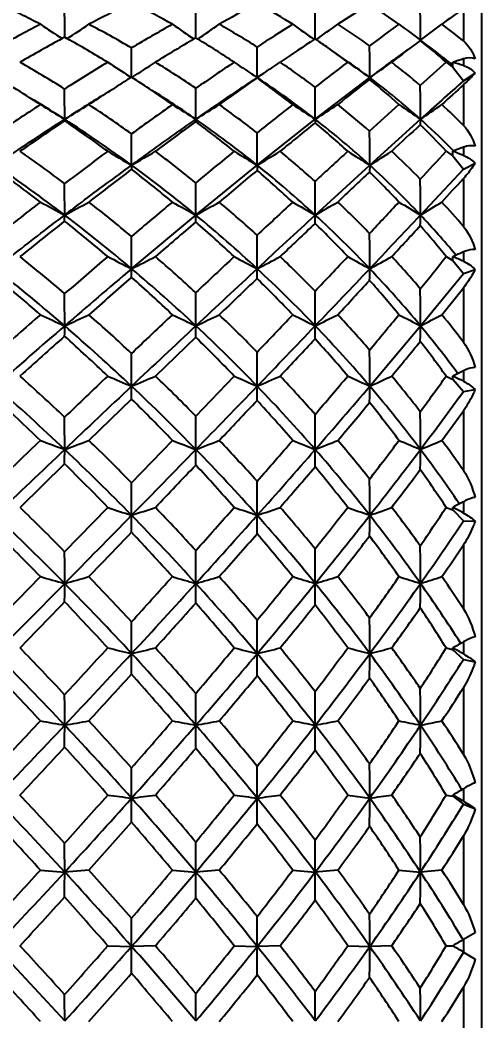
# Model space of a CAD drawing. Header units: millimetres. Extents: x 13495 to 14291, y -4366 to -3315.
# Drawn here: x 13906.61 to 13908.525, y -3995.371 to -3991.225 of the extents above; entities that cross this region are included whole.
import ezdxf

# ---------------------------------------------------------------- set-up
doc = ezdxf.new("R2010")
doc.units = ezdxf.units.MM
doc.header["$LTSCALE"] = 0.1
doc.layers.add('1', color=7, linetype='Continuous')
doc.layers.add('DIM', color=3, linetype='Continuous', lineweight=9)
doc.styles.get("Standard").update_dxf_attribs({"font": 'arial.ttf'})
doc.dimstyles.new('ISO-25', dxfattribs={"dimtxt": 4, "dimasz": 3.5, "dimexe": 0.5, "dimexo": 0.625, "dimtad": 1, "dimdec": 1, "dimlfac": 5, "dimdsep": 46, "dimtxsty": 'Standard', "dimcen": 2.5, "dimadec": 0, "dimazin": 0, "dimtfac": 1, "dimtdec": 1, "dimtmove": 0, "dimatfit": 3, "dimfxl": 1, "dimarcsym": 0})

# ---------------------------------------------------------------- blocks, each defined once
blk = doc.blocks.new('*D91')
at = {"layer": 'Defpoints', "color": 0, "transparency": 16777216}
for p in [(13901.6222, -3989.9741), (13901.6222, -4163.6001), (13943.4233, -4163.6001)]:
    blk.add_point(p, dxfattribs=at)
at = {"layer": 'DIM', "color": 0, "lineweight": -2, "transparency": 16777216}
for p, q in [((13902.2472, -3989.9741), (13943.9233, -3989.9741)), ((13943.4233, -3993.4741), (13943.4233, -4160.1001)), ((13902.2472, -4163.6001), (13943.9233, -4163.6001))]:
    blk.add_line(p, q, dxfattribs=at)
at = {"layer": 'DIM', "color": 0, "transparency": 16777216}
for points in [[(13942.8399, -3993.4741), (13944.0066, -3993.4741), (13943.4233, -3989.9741)], [(13942.8399, -4160.1001), (13944.0066, -4160.1001), (13943.4233, -4163.6001)]]:
    blk.add_solid(points, dxfattribs=at)
at = {"layer": 'DIM', "color": 0, "transparency": 16777216, "insert": (13939.6969, -4076.7871), "char_height": 4, "attachment_point": 5, "rotation": 90}
blk.add_mtext('{\\fGulim|b0|i0|c129|p50;선반까지 높이 1000 ~ 1050}', dxfattribs=at)

msp = doc.modelspace()

# ---------------------------------------------------------------- linework, layer by layer
at = {"layer": '1', "color": 7, "linetype": 'Continuous'}
for p, q in [((13908.523, -3990.7913), (13908.523, -3999.6413)), ((13908.448, -3991.1779), (13908.448, -3991.3122)), ((13906.7953, -3991.2967), (13906.785, -3991.3024)), ((13906.8058, -3991.3025), (13906.7953, -3991.2967)), ((13906.8058, -3991.3026), (13906.7953, -3991.2967)), ((13907.3389, -3991.2994), (13907.3313, -3991.3039)), ((13907.3468, -3991.3041), (13907.3389, -3991.2994)), ((13907.3468, -3991.3042), (13907.3389, -3991.2994)), ((13907.8335, -3991.3034), (13907.8294, -3991.3061)), ((13907.8379, -3991.3064), (13907.8335, -3991.3034)), ((13907.8379, -3991.3065), (13907.8335, -3991.3034)), ((13908.2699, -3991.3089), (13908.2692, -3991.3099)), ((13908.2955, -3991.3278), (13908.27, -3991.3089)), ((13907.9731, -3991.4009), (13907.8881, -3991.3412)), ((13907.6924, -3991.3974), (13907.6884, -3991.4001)), ((13907.6884, -3991.4001), (13907.6898, -3991.4011)), ((13907.6884, -3991.4001), (13907.6898, -3991.4011)), ((13908.3765, -3991.4001), (13908.395, -3991.4137)), ((13908.3902, -3991.4014), (13908.4043, -3991.4129)), ((13908.3902, -3991.4014), (13908.4042, -3991.4131)), ((13908.4043, -3991.4205), (13908.404, -3991.4001)), ((13908.448, -3991.3863), (13908.448, -3991.414)), ((13907.6189, -3991.4467), (13907.5933, -3991.4637)), ((13908.395, -3991.4137), (13908.4043, -3991.4205)), ((13908.4043, -3991.4205), (13908.448, -3991.4773)), ((13908.448, -3991.4773), (13908.4969, -3991.4448)), ((13907.063, -3991.4574), (13907.0713, -3991.4627)), ((13907.0726, -3991.4618), (13907.0713, -3991.4627)), ((13907.0742, -3991.4628), (13907.0726, -3991.4618)), ((13907.5932, -3991.4645), (13907.5931, -3991.4648)), ((13907.5933, -3991.4637), (13907.5932, -3991.4645)), ((13907.5933, -3991.4637), (13907.595, -3991.4648)), ((13907.834, -3991.6364), (13908.0599, -3991.4637)), ((13908.0599, -3991.4637), (13908.0593, -3991.4712)), ((13908.448, -3991.4935), (13908.448, -3991.6616)), ((13906.7955, -3991.6364), (13906.7953, -3991.6425)), ((13907.3392, -3991.6364), (13907.3389, -3991.6458)), ((13907.5933, -3991.8266), (13907.834, -3991.6364)), ((13907.834, -3991.6364), (13907.8335, -3991.6508)), ((13908.0599, -3991.8266), (13908.2701, -3991.6364)), ((13908.2701, -3991.6364), (13908.2692, -3991.6588)), ((13908.3765, -3991.7691), (13908.3956, -3991.7818)), ((13908.3956, -3991.7818), (13908.4043, -3991.7875)), ((13908.3956, -3991.7818), (13908.4043, -3991.7875)), ((13908.4043, -3991.7875), (13908.404, -3991.7691)), ((13908.448, -3991.7524), (13908.448, -3991.7859)), ((13907.0729, -3991.8266), (13907.0726, -3991.8436)), ((13907.3392, -3992.0332), (13907.5933, -3991.8266)), ((13907.5933, -3991.8266), (13907.593, -3991.848)), ((13907.834, -3992.0332), (13908.0599, -3991.8266)), ((13908.0599, -3991.8266), (13908.0593, -3991.8548)), ((13908.4043, -3991.7875), (13908.448, -3991.8431)), ((13908.448, -3991.8431), (13908.4969, -3991.8185)), ((13908.2701, -3992.0332), (13908.448, -3991.8431)), ((13908.448, -3991.8816), (13908.448, -3992.0802)), ((13907.0729, -3992.2554), (13907.3392, -3992.0332)), ((13908.4146, -3992.1964), (13908.4172, -3992.1994)), ((13908.4148, -3992.1961), (13908.4173, -3992.1992)), ((13908.448, -3992.1859), (13908.448, -3992.2247)), ((13908.3765, -3992.2052), (13908.3971, -3992.2172)), ((13908.3971, -3992.2172), (13908.4043, -3992.2213)), ((13908.3971, -3992.2172), (13908.4043, -3992.2213)), ((13908.4043, -3992.2213), (13908.404, -3992.2052)), ((13908.4043, -3992.2213), (13908.448, -3992.2745)), ((13908.2701, -3992.492), (13908.448, -3992.2745)), ((13908.448, -3992.2745), (13908.4969, -3992.2584)), ((13908.448, -3992.3346), (13908.448, -3992.5599)), ((13908.0599, -3992.7419), (13908.2701, -3992.492)), ((13907.3389, -3992.539), (13907.1716, -3992.6999)), ((13908.4224, -3992.6862), (13908.4249, -3992.6897)), ((13908.4225, -3992.686), (13908.4251, -3992.6895)), ((13908.448, -3992.6784), (13908.448, -3992.7216)), ((13907.3389, -3992.8656), (13907.498, -3992.6999)), ((13908.3765, -3992.6999), (13908.3988, -3992.7107)), ((13908.3988, -3992.7107), (13908.4043, -3992.7134)), ((13908.3988, -3992.7107), (13908.4043, -3992.7134)), ((13908.4043, -3992.7134), (13908.404, -3992.6999)), ((13908.4043, -3992.7134), (13908.448, -3992.7632)), ((13908.448, -3992.7632), (13908.4969, -3992.7558)), ((13907.0726, -3992.7954), (13906.8959, -3992.9663)), ((13908.448, -3992.8436), (13908.448, -3993.0912)), ((13907.0726, -3993.1417), (13907.242, -3992.9663)), ((13906.7953, -3993.0638), (13906.6104, -3993.2436)), ((13908.4294, -3993.2262), (13908.4313, -3993.2291)), ((13908.4295, -3993.2261), (13908.4315, -3993.2289)), ((13908.448, -3993.2202), (13908.448, -3993.2671)), ((13906.7953, -3993.4275), (13906.9739, -3993.2436)), ((13908.3765, -3993.2436), (13908.4006, -3993.2528)), ((13908.4006, -3993.2528), (13908.4043, -3993.2542)), ((13908.4006, -3993.2528), (13908.4043, -3993.2542)), ((13908.4043, -3993.2542), (13908.404, -3993.2436)), ((13908.4043, -3993.2542), (13908.448, -3993.2996)), ((13908.448, -3993.2996), (13908.4969, -3993.3011)), ((13908.448, -3993.3989), (13908.448, -3993.664)), ((13906.5084, -3993.7216), (13906.6949, -3993.5306)), ((13908.448, -3993.8009), (13908.448, -3993.8506)), ((13908.3765, -3993.8257), (13908.4022, -3993.8326)), ((13908.4022, -3993.8326), (13908.4043, -3993.8332)), ((13908.4022, -3993.8326), (13908.4043, -3993.8332)), ((13908.4043, -3993.8332), (13908.404, -3993.8257)), ((13908.4043, -3993.8332), (13908.448, -3993.8733)), ((13908.448, -3993.8733), (13908.4969, -3993.8837)), ((13908.448, -3993.9895), (13908.448, -3994.2669)), ((13907.9687, -3994.4349), (13908.0599, -3994.4479)), ((13908.3765, -3994.4349), (13908.4043, -3994.4391)), ((13908.4043, -3994.4391), (13908.404, -3994.4349)), ((13908.448, -3994.4092), (13908.448, -3994.4606)), ((13908.4043, -3994.4391), (13908.448, -3994.4732)), ((13908.448, -3994.4732), (13908.4969, -3994.4922)), ((13908.448, -3994.604), (13908.448, -3994.8883)), ((13906.6949, -3994.7459), (13906.7955, -3994.7538)), ((13906.8959, -3994.7459), (13906.7955, -3994.7538)), ((13907.242, -3994.7459), (13907.3392, -3994.7538)), ((13907.4362, -3994.7459), (13907.3392, -3994.7538)), ((13907.7406, -3994.7459), (13907.834, -3994.7538)), ((13907.927, -3994.7459), (13907.834, -3994.7538)), ((13908.181, -3994.7459), (13908.2701, -3994.7538)), ((13908.3589, -3994.7459), (13908.2701, -3994.7538)), ((13908.4969, -3995.005), (13908.448, -3995.0332)), ((13906.9739, -3995.0593), (13907.0729, -3995.0619)), ((13907.1716, -3995.0593), (13907.0729, -3995.0619)), ((13907.498, -3995.0593), (13907.5933, -3995.0619)), ((13907.6884, -3995.0593), (13907.5933, -3995.0619)), ((13907.9687, -3995.0593), (13908.0599, -3995.0619)), ((13908.1508, -3995.0593), (13908.0599, -3995.0619)), ((13908.3765, -3995.0593), (13908.4043, -3995.0601)), ((13908.448, -3995.0332), (13908.448, -3995.0853)), ((13908.448, -3995.0853), (13908.4969, -3995.1148)), ((13908.448, -3995.2304), (13908.448, -3995.5161))]:
    msp.add_line(p, q, dxfattribs=at)
for centre, radius, start, end in [((13904.5042, -3995.4597), 4.7518, 62.5465, 64.7879), ((13910.4345, -3997.9779), 7.6079, 116.37053, 117.71828), ((13905.2874, -3994.7197), 3.9884, 60.6543, 63.1282), ((13911.3035, -3998.02), 7.8027, 118.5111, 119.71134), ((13906.0279, -3993.9788), 3.2277, 57.9521, 60.7066), ((13872.325, -3991.305), 34.4706, 0.01375, 0.18816), ((13884.8841, -3991.3058), 22.4551, 0.01643, 0.29694), ((13893.1466, -3991.3058), 14.6874, 0.0094, 0.46851), ((13912.3924, -3998.2449), 8.3045, 121.52838, 122.52772), ((13906.7084, -3993.2815), 2.5147, 54.1558, 57.2379), ((13898.3581, -3991.3085), 9.912, 359.99542, 0.7428), ((13914.4008, -3999.4251), 10.1711, 125.8215, 126.44347), ((13910.5571, -3998.6732), 8.374, 117.46504, 118.91285), ((13913.8727, -3980.4481), 12.9634, 236.3794, 236.85623), ((13900.9415, -3982.3297), 10.7193, 303.16704, 303.74436), ((13904.7384, -3995.3513), 4.6403, 59.7989, 62.293), ((13911.5394, -3998.8824), 8.7652, 119.35914, 120.63756), ((13915.2672, -3979.5619), 14.1723, 235.51029, 235.94715), ((13901.2026, -3982.2211), 10.966, 304.07617, 304.64206), ((13905.5278, -3994.5891), 3.8521, 57.5797, 60.3019), ((13912.7737, -3999.2784), 9.4815, 122.0616, 123.12081), ((13917.1045, -3978.1443), 16.1015, 234.44048, 234.82801), ((13901.1071, -3981.762), 11.6791, 305.19181, 305.72838), ((13906.2628, -3993.8539), 3.0961, 54.5327, 57.4854), ((13914.8874, -4000.5229), 11.4496, 125.85511, 126.61025), ((13919.8124, -3975.686), 19.4246, 233.21589, 233.54329), ((13900.4233, -3980.6938), 13.2008, 306.47119, 306.95204), ((13906.9297, -3993.179), 2.4064, 50.8791, 53.5656), ((13911.0605, -3999.1473), 8.9343, 118.59004, 119.87368), ((13904.4896, -3995.4854), 4.7813, 58.6965, 61.0257), ((13912.1637, -3999.5037), 9.5179, 120.51188, 121.63437), ((13905.3096, -3994.6804), 3.9433, 56.2918, 58.8945), ((13913.625, -4000.1536), 10.5767, 123.22686, 124.11928), ((13906.0712, -3993.9117), 3.1478, 54.747, 55.8581), ((13916.367, -4002.0617), 13.4601, 126.98525, 127.61888), ((13906.7508, -3993.2244), 2.4435, 48.294, 51.5808), ((13906.8573, -3993.2766), 2.422, 50.7354, 53.5722), ((13877.6477, -3991.4596), 29.4252, 359.99582, 0.23136), ((13888.1467, -3991.4604), 19.4467, 359.99036, 0.36229), ((13906.0733, -3993.9089), 3.1443, 52.9301, 54.7491), ((13895.1306, -3991.4609), 12.9293, 359.98782, 0.57038), ((13915.8158, -4001.7963), 12.9196, 126.02858, 126.89251), ((13903.8558, -3996.1972), 5.5317, 57.8998, 60.1346), ((13912.4225, -4000.3568), 10.4838, 121.31313, 122.46217), ((13914.3413, -3980.0399), 13.5401, 237.03551, 237.48378), ((13901.2769, -3982.3584), 10.7935, 302.48732, 303.10224), ((13904.729, -3995.3667), 4.6584, 55.9261, 58.3761), ((13914.1098, -4001.3068), 11.9105, 123.71946, 124.64453), ((13915.8999, -3978.9087), 15.0541, 236.07484, 236.511), ((13901.33, -3982.0022), 11.3468, 303.65909, 304.08139), ((13905.5461, -3994.5602), 3.8178, 53.1934, 55.8409), ((13917.2993, -4003.746), 15.4752, 127.08075, 127.7109), ((13918.077, -3976.9995), 17.5942, 234.93369, 235.2958), ((13906.171, -3993.9829), 3.1487, 53.1372, 55.0878), ((13901.0617, -3981.3619), 12.2891, 304.71289, 305.23028), ((13906.2905, -3993.8149), 3.0483, 49.5247, 52.3905), ((13930.5514, -4016.2781), 33.3263, 131.71206, 131.95958), ((13913.17, -4001.1151), 11.4177, 122.40218, 123.33311), ((13912.9214, -4000.726), 10.956, 122.27399, 122.39505), ((13904.4888, -3995.4862), 4.7824, 56.0821, 57.2984), ((13915.0299, -4002.206), 13.064, 124.69967, 125.54022), ((13905.3191, -3994.6652), 3.9254, 51.9098, 54.6), ((13905.4617, -3994.6872), 3.8646, 52.1323, 56.4945), ((13918.6644, -4005.0255), 17.2101, 128.04017, 128.60149), ((13906.0805, -3993.8981), 3.1313, 47.8719, 50.8082), ((13906.2189, -3993.9182), 3.0682, 48.0468, 53.1285), ((13933.6646, -4019.8732), 37.9763, 131.60619, 131.96633), ((13936.3912, -4021.9025), 41.298, 132.58023, 132.74847), ((13903.5725, -3996.3761), 5.7266, 56.9573, 58.2927), ((13867.9872, -3991.6312), 38.8083, 359.99236, 0.17729), ((13912.9097, -4001.1408), 11.3012, 121.79369, 122.75304), ((13904.4722, -3995.5105), 4.8119, 54.8567, 56.0785), ((13904.6105, -3995.5522), 4.7728, 55.1298, 57.7365), ((13882.0269, -3991.6316), 25.3123, 359.98902, 0.27939), ((13891.0263, -3991.6318), 16.8076, 359.98439, 0.43761), ((13896.5679, -3991.6357), 11.7021, 359.99679, 0.68363), ((13913.4225, -4001.9154), 12.3357, 123.05025, 124.0899), ((13903.7127, -3996.4315), 5.7005, 57.2627, 58.7674), ((13913.5198, -3980.3735), 13.1175, 238.64856, 239.16169), ((13901.27, -3982.3854), 10.7755, 300.84928, 301.47286), ((13903.8129, -3996.2644), 5.6115, 54.4857, 56.6734), ((13915.5126, -4003.3215), 14.3655, 125.15053, 125.98099), ((13914.8555, -3979.4809), 14.2916, 237.8101, 238.26961), ((13901.532, -3982.2498), 11.0378, 301.74389, 302.33764), ((13904.7185, -3995.3813), 4.6764, 52.0716, 54.4682), ((13919.4007, -4006.4481), 18.8983, 128.09677, 128.66793), ((13916.6006, -3978.049), 16.17, 236.77525, 237.16966), ((13901.4737, -3981.7845), 11.7266, 302.84562, 303.3883), ((13905.5502, -3994.5537), 3.8102, 48.8125, 51.4052), ((13934.5725, -4020.7517), 39.3415, 132.13128, 132.37077), ((13919.1509, -3975.5626), 19.4103, 235.58671, 235.90486), ((13900.8757, -3980.7188), 13.186, 304.10917, 304.57655), ((13906.2984, -3993.805), 3.0357, 44.9166, 47.2531), ((13914.1968, -4002.6587), 13.2717, 123.89622, 124.86377), ((13903.528, -3996.4407), 5.805, 53.58656, 55.74651), ((13903.7042, -3996.4421), 5.7141, 53.8766, 57.2487), ((13916.6412, -4004.4439), 15.8216, 126.0114, 126.76412), ((13904.4784, -3995.5004), 4.8, 51.0182, 53.4209), ((13904.6407, -3995.5074), 4.7187, 51.2647, 55.1191), ((13921.5236, -4008.5907), 21.7802, 128.94386, 129.43625), ((13905.3485, -3994.6282), 3.8781, 47.4962, 50.1506), ((13905.5003, -3994.6387), 3.8026, 47.6912, 52.142), ((13944.7413, -4030.9218), 53.5891, 132.88953, 133.06256), ((13906.1072, -3993.8683), 3.0914, 42.7694, 45.6216), ((13906.2328, -3993.9016), 3.0466, 44.9161, 48.0327), ((13874.2796, -3991.8222), 32.7932, 359.99245, 0.2191), ((13885.6862, -3991.8232), 21.9071, 359.99125, 0.34133), ((13893.3057, -3991.8238), 14.7542, 359.98924, 0.53393), ((13902.7462, -3997.317), 6.761, 53.20846, 55.14179), ((13917.0362, -4005.4082), 16.9492, 126.41839, 127.17199), ((13913.943, -3979.8725), 13.7876, 239.63776, 240.11342), ((13901.5946, -3982.2989), 10.9904, 299.89835, 300.49394), ((13903.772, -3996.3204), 5.6808, 51.1053, 53.242), ((13922.253, -4009.9987), 23.4527, 128.98662, 129.48839), ((13915.4263, -3978.7198), 15.269, 238.71854, 239.1362), ((13901.7409, -3982.0383), 11.4044, 300.87529, 301.43329), ((13904.713, -3995.3874), 4.6846, 48.2319, 50.569), ((13945.7362, -4032.9755), 55.8959, 132.50663, 132.69493), ((13917.4713, -3976.7822), 17.7456, 237.6227, 237.97075), ((13901.4877, -3981.3239), 12.3895, 302.03708, 302.53451), ((13905.5563, -3994.5455), 3.8, 44.4444, 46.9394), ((13872.3723, -3958.4621), 49.0475, 317.04433, 317.22854), ((13906.1761, -3993.9586), 3.127, 44.5027, 44.9222), ((13902.6383, -3997.5028), 6.8702, 52.76271, 55.71214), ((13903.6819, -3996.4722), 5.7516, 50.5138, 53.8728), ((13904.6398, -3995.5086), 4.7203, 47.414, 51.2648), ((13905.4979, -3994.6421), 3.8067, 43.2628, 47.7003), ((13902.4327, -3997.5235), 6.9932, 52.44794, 54.35134), ((13918.3875, -4006.7649), 18.7263, 127.17308, 127.85481), ((13903.4934, -3996.485), 5.8612, 50.24125, 52.36281), ((13924.4758, -4012.1662), 26.417, 129.72401, 130.16749), ((13904.463, -3995.5174), 4.8229, 47.1887, 49.5364), ((13952.9013, -4039.6558), 65.5419, 133.17068, 133.32944), ((13905.3273, -3994.6489), 3.9078, 43.0911, 45.6435), ((13864.5393, -3992.0279), 42.2562, 359.99281, 0.16989), ((13879.5869, -3992.0283), 27.7523, 359.98974, 0.26681), ((13889.2194, -3992.0285), 18.6146, 359.98557, 0.41582), ((13895.1167, -3992.0327), 13.1534, 359.9978, 0.64481), ((13871.8937, -3958.595), 49.439, 317.52557, 317.67884), ((13918.7212, -4007.6211), 19.7306, 127.55502, 128.24134), ((13913.1413, -3980.0789), 13.5342, 241.55563, 242.03886), ((13901.5826, -3982.2175), 11.1141, 297.97181, 298.55919), ((13902.6753, -3997.4106), 6.8784, 50.26048, 52.14944), ((13924.9112, -4013.2156), 27.6258, 129.76146, 130.21995), ((13914.4116, -3979.1697), 14.6795, 240.76417, 241.19821), ((13901.8771, -3982.1037), 11.3327, 298.81467, 299.37566), ((13903.7395, -3996.3593), 5.7315, 47.75318, 49.83621), ((13949.683, -4037.2533), 61.7163, 132.812335, 132.99951), ((13916.0522, -3977.7077), 16.5155, 239.7841, 240.15805), ((13901.8742, -3981.6507), 11.9714, 299.85639, 300.37109), ((13904.697, -3995.4035), 4.7073, 44.4162, 46.672), ((13854.2038, -3941.4798), 73.917, 316.768584, 316.906508), ((13918.426, -3975.1597), 19.6941, 238.65385, 238.95684), ((13901.3715, -3980.5777), 13.3723, 301.05646, 301.50171), ((13905.5467, -3994.5537), 3.8126, 40.4484, 42.4726), ((13905.2012, -3992.0333), 1.5943, 359.1154, 0.0027), ((13902.5703, -3997.5914), 6.9819, 49.84226, 52.75871), ((13906.021, -3992.0336), 1.3182, 358.7796, 0.0178), ((13903.6771, -3996.4781), 5.7591, 47.15645, 50.515), ((13960.0026, -4048.7719), 77.0769, 132.597087, 132.840535), ((13906.648, -3992.0339), 1.186, 358.3731, 0.0337), ((13904.6718, -3995.475), 4.6739, 43.5395, 47.4248), ((13864.5344, -3950.8712), 60.0593, 316.44458, 316.736336), ((13907.0632, -3992.0323), 1.2069, 357.8792, 359.9541), ((13905.4885, -3994.6498), 3.8188, 39.98, 43.2495), ((13920.148, -4009.015), 21.5833, 128.21823, 128.84593), ((13902.3496, -3997.6277), 7.1265, 49.54298, 51.4038), ((13927.8018, -4016.0925), 31.5627, 130.41536, 130.8155), ((13903.4798, -3996.4999), 5.8814, 46.90524, 48.99242), ((13965.6922, -4053.2138), 84.1812, 133.417637, 133.553728), ((13904.4914, -3995.4871), 4.7815, 43.3437, 45.6556), ((13883.9732, -3992.2521), 23.6202, 359.99187, 0.32871), ((13891.9659, -3992.2527), 16.094, 359.99024, 0.51121), ((13863.9521, -3951.2931), 60.2274, 317.211427, 317.377511), ((13905.3523, -3994.6249), 3.8731, 38.663, 41.137), ((13872.0007, -3992.251), 35.0721, 359.99286, 0.21186), ((13901.3753, -3998.7063), 8.3469, 49.50758, 51.15707), ((13927.7055, -4016.5141), 31.9488, 130.45894, 130.88103), ((13913.5298, -3979.3929), 14.3922, 242.90163, 243.3435), ((13901.926, -3982.0076), 11.4676, 296.66754, 297.22096), ((13902.6181, -3997.4781), 6.9669, 47.34319, 49.18731), ((13960.1675, -4048.4971), 77.0899, 133.095887, 133.258018), ((13914.9287, -3978.2035), 15.8513, 242.04521, 242.43461), ((13902.1152, -3981.766), 11.8338, 297.57603, 298.09645), ((13903.727, -3996.372), 5.7493, 44.41835, 46.44777), ((13851.988, -3939.369), 76.9773, 316.508753, 316.655183), ((13916.8349, -3976.197), 18.2995, 241.02002, 241.34598), ((13901.9353, -3981.0504), 12.7696, 298.66074, 299.12675), ((13904.6992, -3995.4), 4.7032, 40.6187, 42.7871), ((13892.6844, -3979.6478), 20.098, 320.84501, 321.33186), ((13901.2739, -3998.8962), 8.4559, 49.23267, 51.75286), ((13929.295, -4018.5838), 34.4529, 130.16559, 130.77183), ((13904.4993, -3992.2559), 2.5736, 359.2177, 0.0105), ((13902.5408, -3997.626), 7.0273, 46.93464, 49.83976), ((13969.9357, -4059.4657), 91.6722, 132.848134, 133.06514), ((13905.4838, -3992.2557), 2.1095, 358.904, 0.0082), ((13903.6717, -3996.4841), 5.7672, 43.80471, 47.15766), ((13855.43, -3942.2227), 72.6166, 316.191018, 316.449151), ((13906.2128, -3992.2556), 1.8471, 358.4998, 0.0048), ((13904.6628, -3995.4847), 4.687, 39.6799, 43.5492), ((13901.0164, -3998.9574), 8.6399, 48.90946, 50.53068), ((13931.2862, -4020.1129), 36.883, 131.03329, 131.39827), ((13902.3091, -3997.6728), 7.1871, 46.65788, 48.48721), ((13976.444, -4064.5225), 99.7854, 133.629413, 133.753898), ((13903.4572, -3996.522), 5.913, 43.57936, 45.61751), ((13853.198, -3941.2964), 74.9101, 316.936325, 317.084705), ((13904.4572, -3995.5167), 4.8267, 39.5115, 41.7309), ((13862.6422, -3992.4867), 44.1533, 359.99309, 0.1662), ((13878.1532, -3992.487), 29.1861, 359.9902, 0.26017), ((13888.0739, -3992.4873), 19.7601, 359.98635, 0.40357), ((13894.1167, -3992.4917), 14.1533, 359.99861, 0.62161), ((13891.7555, -3979.0453), 21.3365, 321.09301, 321.47587), ((13930.8453, -4020.1382), 36.7438, 131.09151, 131.47853), ((13912.7591, -3979.3656), 14.4176, 245.12683, 245.5667), ((13901.8982, -3981.7177), 11.8351, 294.44344, 294.97824), ((13901.2996, -3998.7944), 8.4631, 46.98836, 48.60367), ((13966.7672, -4055.519), 86.7264, 133.342343, 133.496396), ((13913.9632, -3978.4148), 15.5578, 244.40451, 244.80095), ((13902.2257, -3981.6306), 12.0049, 295.21099, 295.72354), ((13902.5856, -3997.5123), 7.014, 44.447, 46.24716), ((13829.5345, -3918.0207), 107.9597, 316.305505, 316.419076), ((13915.4984, -3976.8817), 17.3904, 243.50663, 243.84967), ((13902.2788, -3981.1842), 12.5987, 296.16353, 296.63585), ((13903.7122, -3996.3848), 5.7688, 41.10221, 43.0626), ((13887.9873, -3975.7899), 26.1764, 320.06709, 320.48397), ((13917.6939, -3974.1978), 20.5788, 242.46626, 242.74562), ((13901.8722, -3980.0786), 13.9651, 297.26659, 297.67728), ((13904.6939, -3995.4035), 4.7095, 37.1426, 38.9039), ((13932.3446, -4022.1207), 39.123, 130.77147, 131.32871), ((13902.1211, -3992.4926), 4.6745, 359.4833, 0.0074), ((13901.2033, -3998.9775), 8.5635, 46.73197, 49.22974), ((13977.7411, -4067.808), 103.0967, 133.068493, 133.271466), ((13903.8182, -3992.4931), 3.5211, 359.2531, 0.0186), ((13902.5473, -3997.6193), 7.018, 44.02656, 46.93642), ((13845.1174, -3932.3412), 86.8993, 315.967548, 316.196262), ((13904.9955, -3992.4936), 2.8384, 358.9482, 0.0315), ((13903.7224, -3996.4369), 5.698, 40.4272, 43.8152), ((13905.7153, -3992.4912), 2.5547, 358.5426, 359.9819), ((13904.659, -3995.4868), 4.6914, 36.656, 39.67), ((13934.5405, -4023.7906), 41.7938, 131.59485, 131.93481), ((13900.9285, -3999.0546), 8.7708, 46.42884, 48.01766), ((13902.3112, -3997.6694), 7.1832, 43.77414, 45.5789), ((13846.5488, -3935.0508), 84.0326, 316.68308, 316.827456), ((13903.5136, -3996.469), 5.8355, 40.23203, 42.24611), ((13888.5803, -3976.4604), 25.4309, 320.31429, 320.7339), ((13904.5097, -3995.4733), 4.7585, 35.6485, 37.8084), ((13871.0424, -3992.7375), 36.0304, 359.99311, 0.20901), ((13883.1402, -3992.7386), 24.4532, 359.99228, 0.32306), ((13891.215, -3992.7392), 16.8449, 359.99096, 0.49967), ((13899.6981, -4000.3948), 10.3436, 46.67404, 48.06663), ((13973.908, -4063.0578), 97.1103, 133.571481, 133.717031), ((13913.1286, -3978.3067), 15.654, 246.84797, 247.2415), ((13902.2479, -3981.246), 12.4674, 292.76848, 293.2615), ((13901.2548, -3998.8418), 8.5283, 44.4872, 46.06938), ((13914.4456, -3977.0347), 17.1368, 246.08271, 246.43092), ((13902.4786, -3981.0227), 12.7867, 293.57854, 294.04407), ((13902.5954, -3997.5021), 7, 41.55679, 43.31662), ((13885.4209, -3973.6222), 29.5358, 319.36095, 319.76535), ((13916.217, -3974.8796), 19.6366, 245.16242, 245.45535), ((13902.3699, -3980.2851), 13.6948, 294.54995, 294.9689), ((13903.7396, -3996.36), 5.7319, 37.79146, 39.683), ((13896.362, -3984.0812), 14.7862, 323.63874, 324.34577), ((13899.608, -4000.5896), 10.4501, 46.54449, 48.67474), ((13987.7026, -4078.3904), 117.6301, 133.271159, 133.456965), ((13901.3412, -3992.7429), 5.7316, 359.47575, 0.01058), ((13901.1975, -3998.9833), 8.5718, 44.23303, 46.73029), ((13833.7234, -3921.3315), 102.7434, 315.766422, 315.969932), ((13903.1948, -3992.7427), 4.3986, 359.241, 0.0108), ((13902.5666, -3997.6009), 6.9913, 41.1132, 44.02831), ((13885.8333, -3973.7973), 29.2048, 318.87924, 319.55789), ((13904.4974, -3992.7425), 3.5625, 358.9198, 0.0104), ((13903.7346, -3996.4278), 5.6828, 37.0504, 40.4368), ((13896.3001, -3983.9637), 15.0001, 322.93853, 324.08178), ((13899.2864, -4000.6967), 10.7073, 46.21765, 47.58445), ((13900.916, -3999.0657), 8.7876, 43.95528, 45.52422), ((13836.794, -3925.8246), 97.4594, 316.455341, 316.58928), ((13902.3112, -3997.6677), 7.182, 40.88918, 42.65771), ((13884.8502, -3973.3406), 30.2937, 319.62042, 320.00814), ((13903.4937, -3996.4837), 5.8602, 36.88472, 38.82408), ((13887.6786, -3992.9992), 20.1553, 359.98683, 0.39958), ((13893.6456, -3993.0036), 14.6245, 359.99931, 0.61151), ((13895.7096, -3983.6765), 15.6941, 323.70598, 324.25962), ((13862.4429, -3992.9986), 44.3526, 359.99322, 0.16582), ((13877.8367, -3992.9989), 29.5025, 359.99045, 0.25876), ((13983.9171, -4073.5426), 111.6055, 133.782322, 133.915084), ((13912.4027, -3977.8065), 16.1987, 249.3682, 249.74793), ((13902.1925, -3980.5343), 13.292, 290.26136, 290.72317), ((13899.6557, -4000.4401), 10.4057, 44.53848, 45.9094), ((13913.5451, -3976.7637), 17.3855, 248.74293, 249.0864), ((13902.5507, -3980.4797), 13.4084, 290.92417, 291.3684), ((13901.2571, -3998.8392), 8.5248, 41.99281, 43.54447), ((13880.2673, -3969.1751), 36.3429, 318.75392, 319.1083), ((13914.982, -3975.077), 19.2994, 247.9625, 248.26108), ((13902.6559, -3980.0252), 13.9734, 291.75037, 292.16164), ((13902.6142, -3997.4843), 6.9741, 38.66994, 40.37764), ((13893.5683, -3981.999), 18.2705, 322.47919, 323.11046), ((13917.0114, -3972.1088), 22.6497, 247.05356, 247.29807), ((13902.339, -3978.8339), 15.3611, 292.71256, 293.07215), ((13903.7694, -3996.3365), 5.694, 34.7464, 36.2909), ((13997.0958, -4088.3042), 131.2871, 133.456822, 133.629582), ((13897.6802, -3993.0049), 9.1153, 359.62998, 0.00707), ((13899.5727, -4000.6264), 10.5011, 44.42, 46.5423), ((13823.2409, -3911.1269), 117.3727, 315.580737, 315.766826), ((13900.7443, -3993.0057), 6.5949, 359.45421, 0.01609), ((13901.2519, -3998.9307), 8.4961, 41.72108, 44.23502), ((13882.0845, -3970.5276), 34.1792, 318.27317, 318.88282), ((13902.7822, -3993.0062), 5.0517, 359.2115, 0.0272), ((13902.6708, -3997.5115), 6.854, 38.16222, 41.12303), ((13894.207, -3982.3831), 17.623, 321.81967, 322.93906), ((13903.9976, -3993.0032), 4.2725, 358.8731, 359.9915), ((13903.7692, -3996.4007), 5.6389, 34.2634, 37.0431), ((13899.2324, -4000.7498), 10.7831, 44.11591, 45.46236), ((13829.5913, -3918.9605), 107.4089, 316.243777, 316.37299), ((13900.9747, -3999.0087), 8.7058, 41.46905, 43.02629), ((13881.8256, -3970.7489), 34.2768, 318.98417, 319.35507), ((13902.4364, -3997.5609), 7.0175, 37.96794, 39.72807), ((13893.6922, -3982.1767), 18.2079, 322.5689, 323.18627), ((13903.6117, -3996.3959), 5.7132, 33.4875, 35.3898), ((13871.479, -3993.2723), 35.5938, 359.99322, 0.21029), ((13883.2518, -3993.2733), 24.3416, 359.99253, 0.32379), ((13891.1111, -3993.274), 16.9488, 359.99147, 0.49813), ((13897.5696, -4002.6541), 12.9555, 44.59195, 46.37176), ((13897.6453, -4002.4494), 12.8499, 44.59602, 45.75879), ((13813.2382, -3901.3251), 131.3773, 315.408214, 315.580755), ((13912.7704, -3975.9513), 18.238, 251.46845, 251.79617), ((13897.2307, -3993.2781), 9.8422, 359.5999, 0.00947), ((13902.5351, -3979.4849), 14.5189, 288.21235, 288.62305), ((13899.6353, -4000.5647), 10.4132, 42.28371, 44.41886), ((13899.6657, -4000.4306), 10.3919, 42.40565, 43.75635), ((13877.0784, -3966.3587), 40.5975, 318.19182, 318.52971), ((13878.6207, -3967.4395), 38.8197, 317.7139, 318.27435), ((13914.0143, -3974.5009), 19.8431, 250.82893, 251.1201), ((13900.2965, -3993.2778), 7.2968, 359.41064, 0.01048), ((13902.803, -3979.2752), 14.7981, 288.88776, 289.27717), ((13901.3362, -3998.8559), 8.3834, 39.18849, 41.72304), ((13901.3298, -3998.774), 8.4272, 39.48838, 41.01493), ((13891.8475, -3980.6617), 20.4498, 321.41771, 322.02929), ((13892.1334, -3980.7546), 20.2596, 320.80224, 321.82453), ((13915.6656, -3972.0318), 22.5651, 250.05613, 250.30232), ((13902.4, -3993.2776), 5.6599, 359.1429, 0.0114), ((13902.7579, -3978.4696), 15.7276, 289.7012, 290.05346), ((13902.7408, -3997.4579), 6.7658, 35.19153, 38.17129), ((13902.705, -3997.4116), 6.8578, 35.76907, 37.4284), ((13897.9168, -3986.3225), 12.5422, 325.62967, 326.50754), ((13897.9256, -3986.2612), 12.6595, 324.79906, 326.2217), ((13897.1674, -4002.8164), 13.3042, 44.264, 45.4032), ((13823.0284, -3912.6664), 116.5022, 316.044472, 316.169839), ((13899.2967, -4000.6861), 10.6925, 42.00639, 43.34534), ((13878.386, -3967.7401), 38.8466, 318.40166, 318.75113), ((13901.0379, -3998.9518), 8.6207, 38.96605, 40.50158), ((13891.4418, -3980.4351), 21.0536, 321.53714, 322.11963), ((13902.466, -3997.5364), 6.979, 35.02779, 36.73282), ((13897.4569, -3986.0521), 13.2205, 325.55088, 326.24013), ((13863.9569, -3993.5536), 42.8387, 359.99322, 0.16872), ((13878.6621, -3993.5539), 28.6772, 359.99051, 0.26245), ((13888.0641, -3993.5542), 19.7698, 359.98705, 0.40345), ((13893.7397, -3993.5587), 14.5304, 359.99998, 0.61349), ((13804.2467, -3892.4603), 144.0039, 315.245693, 315.40808), ((13912.0998, -3974.3696), 19.9087, 254.24757, 254.54816), ((13892.2229, -3993.5603), 14.5727, 359.70734, 0.00639), ((13902.4425, -3977.8196), 16.33, 285.45993, 285.82557), ((13897.624, -4002.6), 12.8788, 42.8043, 44.59028), ((13897.6912, -4002.4057), 12.7864, 42.80257, 43.95565), ((13872.8627, -3962.5671), 46.2674, 317.67991, 317.99238), ((13875.1985, -3964.3282), 43.4448, 317.19543, 317.71496), ((13913.1897, -3973.123), 21.2567, 253.75135, 254.02418), ((13897.0375, -3993.5612), 10.3018, 359.56327, 0.01406), ((13902.8269, -3977.8063), 16.3859, 285.98455, 286.33753), ((13899.7868, -4000.4274), 10.2087, 40.12056, 42.28572), ((13899.7496, -4000.3545), 10.2786, 40.26394, 41.59776), ((13889.0185, -3978.3867), 24.0802, 320.47601, 321.03142), ((13889.8957, -3978.9323), 23.1454, 319.87392, 320.80718), ((13914.543, -3971.0997), 23.4397, 253.12954, 253.36777), ((13900.1796, -3993.5619), 7.6544, 359.35933, 0.02389), ((13902.9765, -3977.3076), 16.9614, 286.64136, 286.96962), ((13901.5378, -3998.6932), 8.1243, 36.6034, 39.19757), ((13901.4237, -3998.6963), 8.3052, 36.96918, 38.46096), ((13895.9656, -3984.9671), 14.9181, 324.1617, 324.96803), ((13896.4411, -3985.2141), 14.4761, 323.38116, 324.79948), ((13916.4313, -3967.5196), 27.2881, 252.4016, 252.59772), ((13902.043, -3993.5582), 6.2271, 359.06659, 359.99589), ((13902.7358, -3975.9106), 18.4955, 287.41076, 287.69932), ((13902.8553, -3997.3765), 6.6254, 32.61795, 35.18666), ((13902.8074, -3997.3384), 6.7319, 33.08094, 34.44658), ((13814.6384, -3904.5732), 128.1596, 315.859723, 315.978589), ((13897.202, -4002.7802), 13.2541, 42.50049, 43.63066), ((13875.4934, -3965.1597), 42.723, 317.85765, 318.19318), ((13899.4663, -4000.534), 10.4646, 39.86931, 41.20938), ((13889.5888, -3978.9479), 23.4296, 320.57993, 321.14198), ((13901.2826, -3998.7569), 8.3078, 36.40967, 37.95279), ((13896.0357, -3985.0621), 14.9525, 324.11937, 324.9009), ((13902.6941, -3997.3786), 6.7017, 32.01537, 33.7056), ((13873.2766, -3993.8449), 33.7962, 359.9932, 0.2158), ((13884.2993, -3993.8459), 23.294, 359.99265, 0.33099), ((13891.6623, -3993.8466), 16.3976, 359.99182, 0.50643), ((13895.0207, -4005.2389), 16.1773, 43.29223, 44.75464), ((13895.0837, -4005.0117), 16.0621, 43.18484, 44.14051), ((13869.125, -3959.1424), 51.3368, 317.20492, 317.499), ((13872.0639, -3961.4251), 47.7172, 316.7077, 317.19553), ((13912.4829, -3970.5103), 23.9574, 256.70585, 256.94902), ((13892.486, -3993.8511), 14.5868, 359.67133, 0.00849), ((13902.7656, -3975.2774), 19.0644, 283.05762, 283.36244), ((13897.8153, -4002.4225), 12.6178, 40.99221, 42.80352), ((13897.8129, -4002.2945), 12.6217, 40.99747, 42.14223), ((13887.1466, -3976.8271), 26.5166, 319.5963, 320.12953), ((13887.9237, -3977.2711), 25.7239, 319.00505, 319.87549), ((13913.6683, -3968.6486), 25.9222, 256.22963, 256.44648), ((13897.0137, -3993.8507), 10.5796, 359.51052, 0.00984), ((13903.0632, -3975.0653), 19.3222, 283.55936, 283.84946), ((13899.9869, -4000.2592), 9.9473, 37.92127, 40.12256), ((13899.937, -4000.1972), 10.0339, 38.09597, 39.41925), ((13894.7604, -3984.0835), 16.4125, 322.80021, 323.58812), ((13895.0324, -3984.1692), 16.23, 322.06959, 323.38673), ((13915.2236, -3965.464), 29.2749, 255.65146, 255.83565), ((13900.083, -3993.8505), 7.9768, 359.27805, 0.01138), ((13903.0693, -3974.0766), 20.3924, 284.16576, 284.42942), ((13901.7093, -3998.5673), 7.9116, 33.97733, 36.61186), ((13901.6238, -3998.5468), 8.0555, 34.41559, 35.87857), ((13898.8943, -3987.8962), 11.1835, 326.95899, 327.98098), ((13898.9613, -3987.8708), 11.2263, 326.01633, 327.67745), ((13894.5107, -4005.4754), 16.6501, 42.96425, 43.89778), ((13872.8921, -3962.7974), 46.2368, 317.34336, 317.66757), ((13897.4092, -4002.5899), 12.9728, 40.71565, 41.84947), ((13887.6216, -3977.3178), 25.9844, 319.69004, 320.22734), ((13899.6435, -4000.3858), 10.2337, 37.70002, 39.03215), ((13894.5085, -3983.9419), 16.8465, 322.79825, 323.54883), ((13901.4033, -3998.6674), 8.1576, 33.8146, 35.32139), ((13867.0668, -3994.141), 39.7288, 359.9931, 0.17519), ((13880.5653, -3994.1413), 26.7739, 359.9904, 0.27161), ((13889.2006, -3994.1416), 18.6333, 359.98703, 0.41556), ((13894.3918, -3994.146), 13.8783, 0.00068, 0.62774), ((13898.5844, -3987.7205), 11.6873, 326.75547, 327.56158), ((13866.6139, -3956.7977), 54.7724, 316.74983, 317.03531), ((13869.3866, -3958.9026), 51.3957, 316.24293, 316.70743), ((13911.8735, -3965.6975), 28.8979, 259.67665, 259.87932), ((13886.1717, -3994.1479), 20.6238, 359.75398, 0.00581), ((13902.629, -3970.819), 23.696, 280.12719, 280.37377), ((13895.2406, -4005.0312), 15.8747, 41.81078, 43.29097), ((13895.2947, -4004.8166), 15.7747, 41.70055, 42.65661), ((13884.9491, -3974.9414), 29.4123, 318.78003, 319.28326), ((13886.0351, -3975.6306), 28.2255, 318.18889, 319.00649), ((13912.9243, -3963.935), 30.7227, 259.34144, 259.52592), ((13892.9849, -3994.149), 14.3544, 359.63, 0.0126), ((13903.0331, -3970.8676), 23.6731, 280.4805, 280.71924), ((13898.127, -4002.1523), 12.2053, 39.1409, 40.99415), ((13898.0386, -4002.1001), 12.3237, 39.16943, 40.30948), ((13892.9222, -3982.6738), 18.729, 321.56526, 322.29795), ((13893.5325, -3983.0026), 18.1301, 320.8549, 322.07547), ((13914.2152, -3961.0654), 33.6903, 258.91994, 259.08162), ((13897.3892, -3994.1497), 10.4447, 359.4515, 0.0215), ((13903.2159, -3970.2201), 24.3673, 280.9246, 281.14746), ((13900.338, -3999.9875), 9.5034, 35.65497, 37.92958), ((13900.1558, -4000.0264), 9.7564, 35.89588, 37.2004), ((13897.4729, -3986.9544), 12.8887, 325.22204, 326.1823), ((13897.8831, -3987.1441), 12.5264, 324.33327, 326.01667), ((13915.9985, -3955.962), 38.9581, 258.42417, 258.55788), ((13900.003, -3994.1455), 8.2671, 359.18991, 359.99826), ((13903.032, -3968.2796), 26.3913, 281.44789, 281.64468), ((13901.9527, -3998.4029), 7.6179, 31.58531, 33.97504), ((13901.8412, -3998.3997), 7.793, 32.02706, 33.24281), ((13870.2502, -3960.3584), 49.8324, 316.85702, 317.16892), ((13894.709, -4005.2888), 16.3778, 41.50753, 42.44133), ((13885.9878, -3975.9221), 28.1332, 318.84936, 319.36993), ((13897.7598, -4002.2899), 12.5114, 38.89014, 40.03635), ((13893.2804, -3982.9974), 18.3958, 321.55639, 322.28904), ((13900.0684, -4000.062), 9.6994, 35.46108, 36.81552), ((13897.565, -3987.04), 12.9129, 325.06302, 325.99124), ((13901.7907, -3998.4117), 7.6934, 31.12517, 32.63775), ((13892.8258, -3994.4458), 15.2341, 359.99206, 0.5254), ((13876.296, -3994.4442), 30.7769, 359.99306, 0.22613), ((13886.2017, -3994.4452), 21.3917, 359.99264, 0.34539), ((13891.7216, -4008.3886), 20.4054, 42.37815, 43.14312), ((13883.0777, -3973.2875), 31.9099, 318.01075, 318.49213), ((13912.288, -3954.4067), 40.3794, 262.4377, 262.57939), ((13902.9216, -3962.5936), 32.1237, 277.42498, 277.60262), ((13895.6037, -4004.5442), 15.3628, 40.19308, 41.15062), ((13891.7241, -3981.7111), 20.266, 320.39825, 321.10914), ((13913.4342, -3951.3285), 43.5132, 262.15908, 262.28578), ((13903.2393, -3962.319), 32.4226, 277.71764, 277.88718), ((13898.4044, -4001.8047), 11.8535, 37.30098, 38.44326), ((13896.6332, -3986.3606), 13.9171, 323.58909, 324.53761), ((13903.2804, -3960.7467), 34.0385, 278.07183, 278.22645), ((13900.5176, -3999.767), 9.3112, 33.64254, 34.93587), ((13899.71, -3989.2013), 10.1242, 327.71758, 328.87271), ((13891.6569, -4008.6689), 20.5623, 42.58844, 43.75705), ((13884.3836, -3974.1535), 30.4412, 317.41182, 318.18892), ((13887.475, -3994.4506), 19.5979, 359.71644, 0.00777), ((13895.6418, -4004.6721), 15.3363, 40.295, 41.81029), ((13892.2808, -3981.9845), 19.7436, 319.7027, 320.85667), ((13893.6006, -3994.4502), 13.9927, 359.57437, 0.00927), ((13898.5054, -4001.8448), 11.7177, 37.23996, 39.14288), ((13896.9082, -3986.4462), 13.7255, 322.75192, 324.33934), ((13897.726, -3994.4499), 10.3338, 359.36568, 0.01116), ((13900.6606, -3999.7576), 9.1072, 33.32797, 35.66282), ((13899.8235, -3989.1989), 10.1094, 326.66935, 328.55261), ((13890.9841, -4009.022), 21.2282, 42.26066, 43.00388), ((13884.5788, -3974.6843), 30.0087, 318.04639, 318.55365), ((13895.1488, -4004.9001), 15.7909, 40.0189, 40.96533), ((13892.0352, -3981.9985), 19.9922, 320.38548, 321.09541), ((13898.1125, -4002.0063), 12.0587, 37.01918, 38.16936), ((13896.5052, -3986.287), 14.2131, 323.47654, 324.38222), ((13900.3264, -3999.879), 9.3831, 33.16524, 34.50019), ((13899.5255, -3989.0968), 10.4853, 327.4004, 328.31632), ((13871.5317, -3994.7494), 35.2638, 359.99283, 0.18595), ((13883.399, -3994.7496), 23.9403, 359.9901, 0.28723), ((13891, -3994.7499), 16.834, 359.98677, 0.43719), ((13895.5514, -3994.7541), 12.7187, 0.0015, 0.65573), ((13881.8122, -3972.1354), 33.6212, 317.2686, 317.73907), ((13883.0629, -3972.9392), 32.2353, 316.66297, 317.41133), ((13879.9956, -3994.7563), 26.7999, 359.78418, 0.00539), ((13892.1535, -4008.2119), 19.8875, 41.39324, 42.58754), ((13892.2098, -4007.9478), 19.7477, 41.1808, 41.95365), ((13890.4028, -3980.6064), 21.9883, 319.29887, 319.98039), ((13891.1217, -3981.0024), 21.2629, 318.60686, 319.70436), ((13888.9005, -3994.7575), 18.4387, 359.67353, 0.01156), ((13896.1958, -4004.203), 14.6104, 38.73061, 40.29684), ((13896.0486, -4004.1714), 14.7823, 38.65166, 39.61441), ((13895.3874, -3985.4301), 15.4721, 322.08058, 322.97954), ((13895.8786, -3985.6655), 15.0175, 321.26702, 322.75856), ((13894.6273, -3994.7583), 13.2066, 359.51219, 0.01984), ((13899.0674, -4001.4194), 11.0129, 35.25967, 37.24756), ((13898.8064, -4001.5004), 11.3493, 35.38552, 36.5229), ((13898.6779, -3988.5351), 11.3527, 325.72634, 326.83294), ((13899.0523, -3988.6918), 11.0324, 324.73264, 326.66967), ((13898.0356, -3994.7537), 10.2345, 359.27192, 359.99971), ((13901.0827, -3999.48), 8.6021, 31.1212, 33.32783), ((13900.8959, -3999.5185), 8.8585, 31.51208, 32.59881), ((13883.268, -3973.5021), 31.7739, 317.27683, 317.77075), ((13891.4543, -4008.5932), 20.5918, 41.09029, 41.84043), ((13891.043, -3981.1699), 21.2848, 319.26617, 319.96133), ((13895.7736, -4004.3785), 14.977, 38.4797, 39.4475), ((13895.6895, -3985.6732), 15.2338, 321.96595, 322.86049), ((13898.7905, -4001.5013), 11.2133, 35.06475, 36.24998), ((13898.8099, -3988.6293), 11.3401, 325.45781, 326.52746), ((13900.9262, -3999.4926), 8.6696, 30.75469, 32.11404), ((13894.5116, -3995.06), 13.5483, 359.99222, 0.55712), ((13880.3032, -3995.0585), 26.7697, 359.99278, 0.24246), ((13888.8114, -3995.0594), 18.7819, 359.99252, 0.36859), ((13886.8358, -4013.3216), 26.9174, 42.13981, 42.72334), ((13889.339, -3979.6806), 23.3986, 318.24894, 318.90968), ((13892.8121, -4007.4252), 18.9502, 39.95258, 40.73407), ((13894.6195, -3984.8226), 16.4513, 320.6383, 321.52018), ((13896.6736, -4003.6756), 13.9845, 37.05896, 38.03431), ((13898.1169, -3988.1443), 12.0363, 323.82975, 324.93501), ((13899.39, -4001.0899), 10.6358, 33.40062, 34.54217), ((13900.5122, -3990.3796), 9.1513, 327.95575, 329.24482), ((13886.7158, -4013.7378), 27.213, 42.44937, 43.337), ((13890.1645, -3980.1587), 22.5388, 317.55149, 318.60672), ((13882.5857, -3995.065), 24.4872, 359.74631, 0.00725), ((13892.8816, -4007.57), 18.9168, 40.15763, 41.39298), ((13895.0751, -3985.0217), 16.0471, 319.84082, 321.26889), ((13890.3217, -3995.0645), 17.2717, 359.61689, 0.00885), ((13896.8319, -4003.6935), 13.7954, 37.10641, 38.73254), ((13898.3941, -3988.228), 11.8377, 322.88684, 324.73914), ((13895.5116, -3995.0643), 12.5483, 359.42435, 0.01096), ((13899.5976, -4001.0462), 10.3644, 33.20166, 35.26698), ((13900.6609, -3990.3913), 9.0936, 326.79944, 328.90718), ((13885.7424, -4014.3198), 28.2485, 42.12162, 42.68258), ((13890.2369, -3980.4709), 22.3518, 318.18549, 318.86957), ((13892.2594, -4007.8925), 19.5246, 39.88146, 40.65046), ((13894.8959, -3985.0444), 16.2465, 320.52303, 321.40079), ((13896.3784, -4003.8997), 14.2056, 36.88523, 37.86645), ((13898.0894, -3988.1233), 12.2205, 323.61066, 324.66937), ((13899.2365, -4001.1904), 10.6696, 33.03794, 34.21821), ((13877.0057, -3995.3668), 29.7898, 359.99239, 0.2023), ((13886.9435, -3995.367), 20.3958, 359.98959, 0.31118), ((13893.3229, -3995.3673), 14.5111, 359.98626, 0.47087), ((13897.1286, -3995.3712), 11.1414, 0.00255, 0.70061), ((13900.4346, -3990.3304), 9.3928, 327.52773, 328.55542)]:
    msp.add_arc(centre, radius, start, end, dxfattribs=at)
for major_axis, ratio, start_param, end_param in [((7.4751, 3.004), 0.448223, 1.39258, 1.398377), ((7.4745, -3.0441), 0.443392, 1.749449, 1.755246), ((7.4771, 3.4367), 0.388519, 1.394083, 1.39988), ((7.4781, -3.4681), 0.383449, 1.746789, 1.752585), ((7.4945, 3.7747), 0.326874, 1.407624, 1.41342), ((7.4964, -3.7992), 0.321717, 1.73242, 1.738217), ((7.5199, 4.036), 0.264651, 1.4297, 1.435496), ((7.5222, -4.0547), 0.259482, 1.709763, 1.71556), ((7.5469, 4.2326), 0.202498, 1.457713, 1.463509), ((7.549, -4.2462), 0.19735, 1.681351, 1.687148), ((7.5704, 4.3722), 0.140659, 1.489739, 1.495536), ((7.5721, -4.3814), 0.135539, 1.649062, 1.654859), ((7.5872, 4.4598), 0.079145, 1.524308, 1.530105), ((7.5882, -4.4648), 0.07405, 1.614339, 1.620135), ((7.595, 4.498), 0.017851, 1.560225, 1.566022), ((7.5952, -4.499), 0.012766, 1.578358, 1.584155)]:
    msp.add_ellipse((13908.448, -3995.2163), major_axis=major_axis, ratio=ratio, start_param=start_param, end_param=end_param, dxfattribs=at)
for points, knots in [([(13921.6905, -4050.4226), (13921.8459, -4046.1399), (13921.512, -4037.5482), (13919.2036, -4020.5468), (13914.0655, -3999.6838), (13905.9597, -3975.2728), (13895.0368, -3942.7666), (13887.1277, -3909.287), (13882.4066, -3875.3117), (13881.2091, -3858.1841), (13880.9921, -3849.6135)], [0, 0, 0, 0, 0.062488, 0.124993, 0.24997, 0.375004, 0.500042, 0.749967, 0.874987, 1, 1, 1, 1]), ([(13908.4969, -3991.4448), (13908.4938, -3991.4483), (13908.478, -3991.465), (13908.4616, -3991.4811), (13908.448, -3991.4935)], [0, 0, 0, 0, 0.202876, 1, 1, 1, 1]), ([(13907.3392, -3991.6364), (13907.3605, -3991.6216), (13907.4442, -3991.5635), (13907.5287, -3991.5065), (13907.592, -3991.4646)], [0, 0, 0, 0, 0.25436, 1, 1, 1, 1]), ([(13906.5086, -3991.8266), (13906.5326, -3991.8102), (13906.6276, -3991.7459), (13906.7235, -3991.6828), (13906.7955, -3991.6364)], [0, 0, 0, 0, 0.253215, 1, 1, 1, 1]), ([(13907.0729, -3991.8266), (13907.0952, -3991.8102), (13907.1835, -3991.7462), (13907.2725, -3991.683), (13907.3392, -3991.6364)], [0, 0, 0, 0, 0.253769, 1, 1, 1, 1]), ([(13908.4969, -3991.7479), (13908.4854, -3991.7446), (13908.468, -3991.7459), (13908.4523, -3991.7508), (13908.448, -3991.7524)], [0, 0, 0, 0, 0.725035, 1, 1, 1, 1]), ([(13906.7955, -3992.0332), (13906.8188, -3992.0156), (13906.9107, -3991.946), (13907.0033, -3991.8773), (13907.0729, -3991.8266)], [0, 0, 0, 0, 0.253253, 1, 1, 1, 1]), ([(13908.4969, -3991.8185), (13908.4938, -3991.8233), (13908.4788, -3991.8453), (13908.4621, -3991.8661), (13908.448, -3991.8816)], [0, 0, 0, 0, 0.213508, 1, 1, 1, 1]), ([(13906.5086, -3992.2554), (13906.5801, -3992.199), (13906.6756, -3992.1247), (13906.7717, -3992.0513), (13906.7955, -3992.0332)], [0, 0, 0, 0, 0.752859, 1, 1, 1, 1]), ([(13908.4969, -3992.1767), (13908.4933, -3992.1762), (13908.4765, -3992.1757), (13908.46, -3992.1807), (13908.448, -3992.1859)], [0, 0, 0, 0, 0.221765, 1, 1, 1, 1]), ([(13908.4969, -3992.2584), (13908.4939, -3992.2644), (13908.4794, -3992.2909), (13908.4627, -3992.3162), (13908.448, -3992.3346)], [0, 0, 0, 0, 0.222258, 1, 1, 1, 1]), ([(13908.4969, -3992.6647), (13908.4932, -3992.6647), (13908.4762, -3992.6664), (13908.46, -3992.6725), (13908.448, -3992.6784)], [0, 0, 0, 0, 0.218458, 1, 1, 1, 1]), ([(13908.4969, -3992.7558), (13908.4939, -3992.7629), (13908.4799, -3992.7933), (13908.4631, -3992.8227), (13908.448, -3992.8436)], [0, 0, 0, 0, 0.229216, 1, 1, 1, 1]), ([(13908.4969, -3993.2023), (13908.4932, -3993.2029), (13908.4762, -3993.2067), (13908.4601, -3993.2138), (13908.448, -3993.2202)], [0, 0, 0, 0, 0.217485, 1, 1, 1, 1]), ([(13908.4969, -3993.3011), (13908.4939, -3993.3091), (13908.4803, -3993.3429), (13908.4636, -3993.3757), (13908.448, -3993.3989)], [0, 0, 0, 0, 0.2348, 1, 1, 1, 1]), ([(13908.4969, -3993.7792), (13908.4932, -3993.7803), (13908.4763, -3993.7861), (13908.4602, -3993.7941), (13908.448, -3993.8009)], [0, 0, 0, 0, 0.218671, 1, 1, 1, 1]), ([(13908.4969, -3993.8837), (13908.4939, -3993.8925), (13908.4805, -3993.929), (13908.4639, -3993.9645), (13908.448, -3993.9895)], [0, 0, 0, 0, 0.239382, 1, 1, 1, 1]), ([(13908.4969, -3994.384), (13908.4932, -3994.3856), (13908.4765, -3994.3932), (13908.4604, -3994.402), (13908.448, -3994.4092)], [0, 0, 0, 0, 0.221588, 1, 1, 1, 1])]:
    msp.add_open_spline(points, degree=3, knots=knots, dxfattribs=at)
for points in [[(13908.448, -3991.3122), (13908.4711, -3991.3309), (13908.4858, -3991.3591), (13908.4969, -3991.3866)], [(13908.4969, -3991.3866), (13908.4819, -3991.3803), (13908.4636, -3991.3815), (13908.448, -3991.3863)], [(13908.448, -3991.414), (13908.4664, -3991.4198), (13908.4836, -3991.4309), (13908.4969, -3991.4448)], [(13908.448, -3991.6616), (13908.4714, -3991.685), (13908.4857, -3991.7168), (13908.4969, -3991.7479)], [(13908.448, -3991.7859), (13908.4663, -3991.7929), (13908.4834, -3991.8044), (13908.4969, -3991.8185)], [(13908.448, -3992.0802), (13908.4714, -3992.1077), (13908.4857, -3992.1425), (13908.4969, -3992.1767)], [(13908.448, -3992.2247), (13908.4661, -3992.2327), (13908.483, -3992.2443), (13908.4969, -3992.2584)], [(13908.448, -3992.5599), (13908.4713, -3992.5906), (13908.4856, -3992.6279), (13908.4969, -3992.6647)], [(13908.448, -3992.7216), (13908.4659, -3992.7304), (13908.4827, -3992.7419), (13908.4969, -3992.7558)], [(13908.448, -3993.0912), (13908.4711, -3993.1245), (13908.4854, -3993.1635), (13908.4969, -3993.2023)], [(13908.448, -3993.2671), (13908.4656, -3993.2765), (13908.4822, -3993.2878), (13908.4969, -3993.3011)], [(13908.448, -3993.664), (13908.4708, -3993.6989), (13908.4853, -3993.7391), (13908.4969, -3993.7792)], [(13908.448, -3993.8506), (13908.4652, -3993.8602), (13908.4817, -3993.8711), (13908.4969, -3993.8837)], [(13908.448, -3994.2669), (13908.4705, -3994.3028), (13908.4851, -3994.3434), (13908.4969, -3994.384)], [(13908.448, -3994.4606), (13908.4648, -3994.4704), (13908.4812, -3994.4808), (13908.4969, -3994.4922)], [(13908.4969, -3994.4922), (13908.4847, -3994.531), (13908.4694, -3994.5694), (13908.448, -3994.604)], [(13908.448, -3994.8883), (13908.4701, -3994.9243), (13908.485, -3994.9646), (13908.4969, -3995.005)], [(13908.4969, -3995.1148), (13908.4849, -3995.1549), (13908.4699, -3995.1947), (13908.448, -3995.2304)]]:
    msp.add_open_spline(points, degree=3, dxfattribs=at)

# ---------------------------------------------------------------- dimensions: what is measured, and where the dimension line sits
at = {"layer": 'DIM'}
dim = msp.add_linear_dim(base=(13943.4233, -4163.6001), p1=(13901.6222, -3989.9741), p2=(13901.6222, -4163.6001), angle=90, text='{\\fGulim|b0|i0|c129|p50;선반까지 높이 1000 ~ 1050}', dimstyle='ISO-25', override={"dimgap": 1.5}, dxfattribs=at)
dim.commit()
dim.dimension.update_dxf_attribs({"geometry": '*D91', "text_midpoint": (13943.4233, -4076.7871), "dimtype": 160})

doc.saveas('drawing.dxf')
